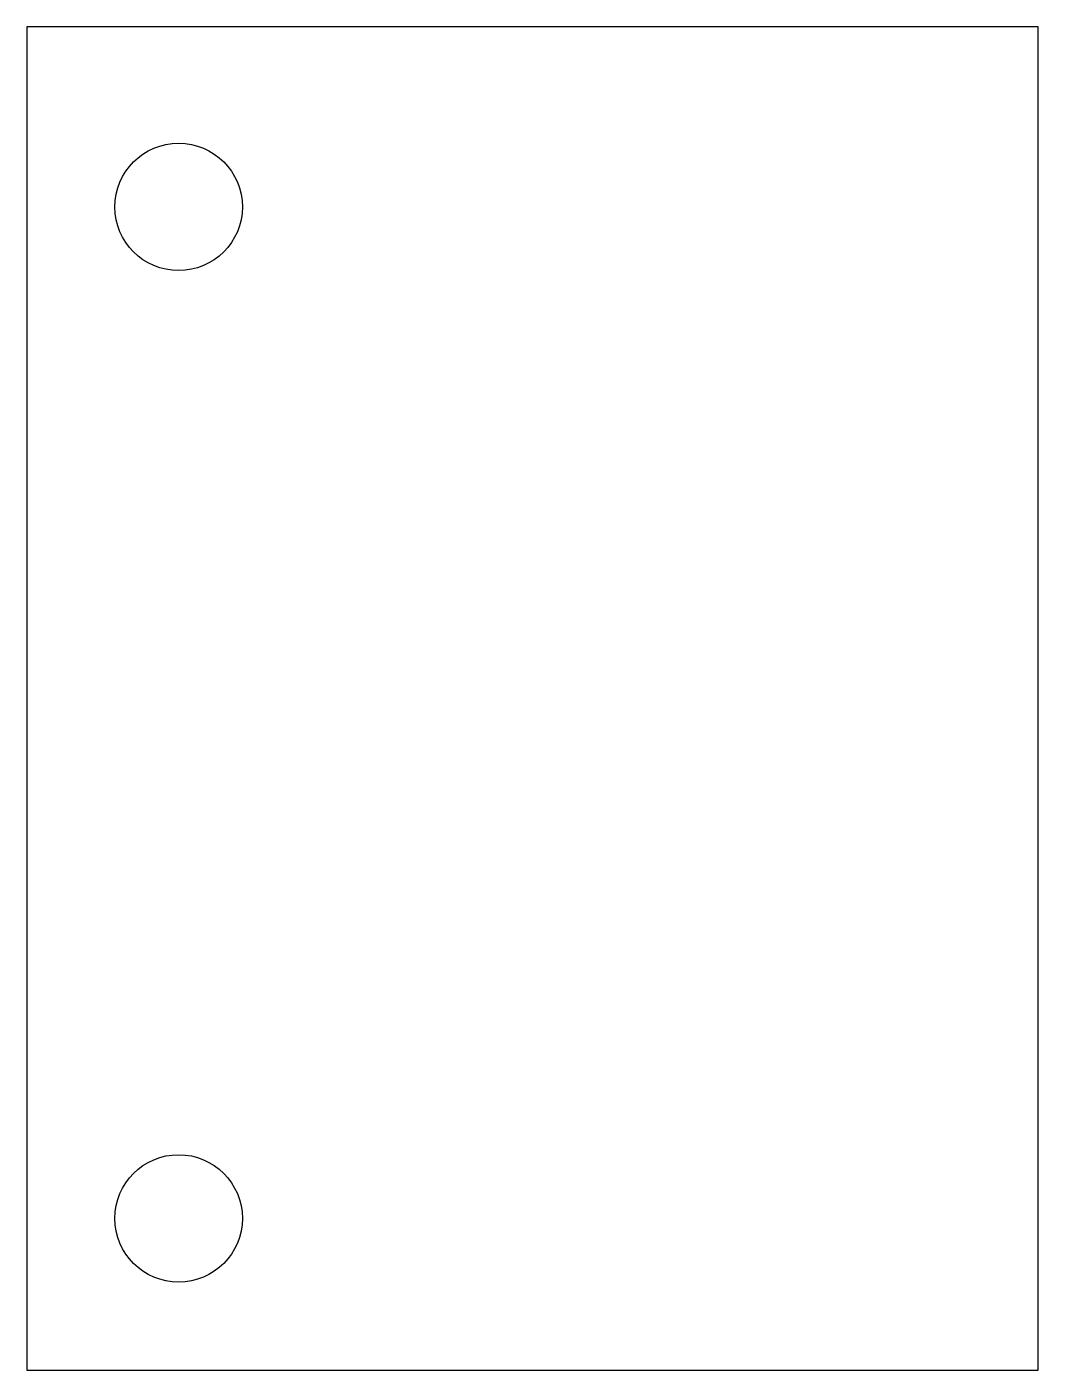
# Model space of a CAD drawing. Extents: x 0 to 25.4, y 0 to 33.7.
import ezdxf

# ---------------------------------------------------------------- set-up
doc = ezdxf.new("R2010")
doc.units = 0
doc.layers.add('20', color=178, linetype='CONTINUOUS')

msp = doc.modelspace()

# ---------------------------------------------------------------- linework, layer by layer
at = {"layer": '20'}
for p, q in [((25.39, 33.73), (0, 33.73)), ((0, 33.73), (0, 0)), ((25.39, 0), (25.39, 33.73)), ((0, 0), (25.39, 0))]:
    msp.add_line(p, q, dxfattribs=at)
for centre in [(3.81, 29.21), (3.81, 3.81)]:
    msp.add_circle(centre, 1.6, dxfattribs=at)

doc.saveas('drawing.dxf')
